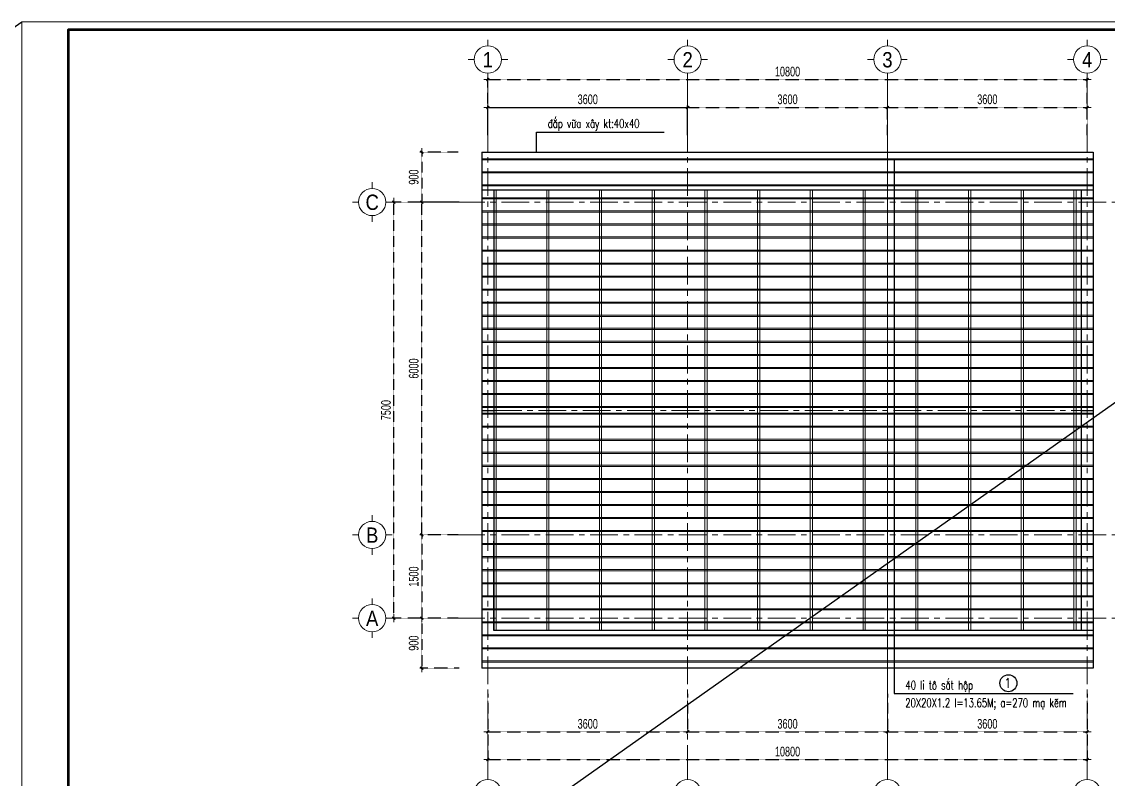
# Model space of a CAD drawing. Header units: millimetres. Extents: x -295047 to 304185, y -728047 to -308748.
# Drawn here: x 68985 to 88563, y -335327 to -321674 of the extents above; entities that cross this region are included whole.
import ezdxf
from ezdxf.enums import TextEntityAlignment as Align

# ---------------------------------------------------------------- set-up
doc = ezdxf.new("R2010")
doc.units = ezdxf.units.MM
doc.header["$MEASUREMENT"] = 0
doc.header["$PDMODE"] = 32
for name, pattern in [('CENTERX2', [4, 2.5, -0.5, 0.5, -0.5]), ('DASHDOT', [1, 0.5, -0.25, 0, -0.25]), ('HIDDEN', [0.375, 0.25, -0.125])]:
    doc.linetypes.add(name, pattern=pattern)
doc.layers.get('Defpoints').update_dxf_attribs({"color": 1})
doc.layers.add('KCS_Plotter', color=11, linetype='Continuous', plot=False)
for name, color, linetype, lineweight in [('Khungten_LCDI', 7, 'Continuous', 5), ('LC Dim', 8, 'Continuous', 18), ('LC Hatch', 252, 'Continuous', 9), ('LC ISO', 153, 'Continuous', 13), ('LC Net manh', 219, 'Continuous', 5), ('LC Net thay', 7, 'Continuous', 25), ('LC Net truc', 79, 'DASHDOT', 13), ('LC Text1', 3, 'Continuous', 20), ('LC Text2', 7, 'Continuous', 25)]:
    doc.layers.add(name, color=color, linetype=linetype, lineweight=lineweight)
doc.styles.add('HOATBIF', font='hoatbif.shx', dxfattribs={"width": 0.7})
doc.styles.add('Khungten', font='VHAVAN.TTF', dxfattribs={"width": 0.9, "height": 5000})
doc.styles.add('LC 1', font='VHAVANB.TTF')
doc.styles.add('LC 3', font='vnsimli.shx', dxfattribs={"width": 0.75})
doc.styles.add('Title', font='VHBLACK.TTF', dxfattribs={"width": 0.8})
doc.dimstyles.new('1-125', dxfattribs={"dimscale": 120, "dimtxt": 2.5, "dimasz": 0.35, "dimexe": 0.5, "dimexo": 1, "dimgap": 0.8, "dimtad": 1, "dimdec": 0, "dimzin": 0, "dimdsep": 46, "dimtxsty": 'HOATBIF', "dimblk1": 'DOT', "dimblk2": 'DOT', "dimsah": 1, "dimcen": -1, "dimdle": 1, "dimclrd": 256, "dimclre": 256, "dimclrt": 4, "dimadec": 3, "dimazin": 2, "dimtfac": 0.333333, "dimtdec": 0, "dimtix": 1, "dimtmove": 2, "dimatfit": 3, "dimldrblk": 'DOT', "dimfxl": 1, "dimtvp": 0.833333, "dimtolj": 1, "dimtzin": 0, "dimarcsym": 0})
doc.dimstyles.new('1-70', dxfattribs={"dimscale": 70, "dimtxt": 2.5, "dimasz": 0.35, "dimexe": 0.5, "dimexo": 0, "dimgap": 0.8, "dimtad": 1, "dimdec": 0, "dimzin": 0, "dimdsep": 46, "dimtxsty": 'HOATBIF', "dimblk1": 'DOT', "dimblk2": 'DOT', "dimsah": 1, "dimcen": -1, "dimdle": 1, "dimclrd": 256, "dimclre": 256, "dimclrt": 4, "dimadec": 3, "dimazin": 2, "dimtfac": 0.333333, "dimtdec": 0, "dimtix": 1, "dimtmove": 2, "dimatfit": 3, "dimldrblk": 'DOT', "dimfxl": 1, "dimtvp": 0.833333, "dimtolj": 1, "dimtzin": 0, "dimarcsym": 0})
doc.dimstyles.new('mb', dxfattribs={"dimscale": 71, "dimtxt": 2.5, "dimasz": 0.35, "dimexe": 0.5, "dimexo": 0, "dimgap": 0.8, "dimtad": 1, "dimdec": 0, "dimzin": 0, "dimdsep": 46, "dimtxsty": 'HOATBIF', "dimblk1": 'DOT', "dimblk2": 'DOT', "dimsah": 1, "dimcen": -1, "dimdle": 1, "dimclrd": 256, "dimclre": 256, "dimclrt": 4, "dimadec": 3, "dimazin": 2, "dimtfac": 0.333333, "dimtdec": 0, "dimtix": 1, "dimtmove": 2, "dimatfit": 3, "dimldrblk": 'DOT', "dimfxl": 1, "dimtvp": 0.833333, "dimtolj": 1, "dimtzin": 0, "dimarcsym": 0})

# ---------------------------------------------------------------- blocks, each defined once
blk = doc.blocks.new('DOT')
at = {"layer": 'LC Dim'}
blk.add_line((-3, 0), (3, 0), dxfattribs=at)
at = {"layer": 'LC Dim', "color": 4}
blk.add_line((-1, -1), (1, 1), dxfattribs=at)
blk.add_lwpolyline([(0.5, 1), (-1, -0.5), (-0.5, -1), (1, 0.5)], close=True, dxfattribs=at)
blk = doc.blocks.new('*D1003')
at = {"layer": 'Defpoints', "color": 0, "linetype": 'HIDDEN', "transparency": 16777216}
for p in [(77384, -333786), (88184, -333786), (88184, -334972)]:
    blk.add_point(p, dxfattribs=at)
at = {"layer": 'LC Dim', "linetype": 'HIDDEN', "lineweight": -2, "transparency": 16777216}
for p, q in [((77384, -333786), (77384, -335007)), ((88184, -333786), (88184, -335007)), ((77408, -334972), (88159, -334972))]:
    blk.add_line(p, q, dxfattribs=at)
at = {"layer": 'LC Dim', "linetype": 'HIDDEN', "lineweight": -2, "transparency": 16777216, "xscale": 24.5, "yscale": 24.5, "zscale": 24.5, "rotation": 180}
blk.add_blockref('DOT', (77384, -334972), dxfattribs=at)
at = {"layer": 'LC Dim', "linetype": 'HIDDEN', "lineweight": -2, "transparency": 16777216, "xscale": 24.5, "yscale": 24.5, "zscale": 24.5}
blk.add_blockref('DOT', (88184, -334972), dxfattribs=at)
at = {"layer": 'LC Dim', "color": 4, "linetype": 'HIDDEN', "transparency": 16777216, "insert": (82784, -334829), "char_height": 175, "attachment_point": 5, "style": 'HOATBIF'}
blk.add_mtext('\\A1;10800', dxfattribs=at)
blk = doc.blocks.new('_Dot')
at = {"color": 0, "linetype": 'ByBlock', "lineweight": -2}
blk.add_line((-0.5, 0), (-1, 0), dxfattribs=at)
at = {"color": 0, "linetype": 'ByBlock', "const_width": 0.5}
blk.add_lwpolyline([(-0.25, 0, 1), (0.25, 0, 1)], format="xyb", close=True, dxfattribs=at)
blk = doc.blocks.new('*D1005')
at = {"layer": 'Defpoints', "color": 0, "linetype": 'HIDDEN', "transparency": 16777216}
for p in [(75692, -324924), (76164, -324924), (76164, -332424)]:
    blk.add_point(p, dxfattribs=at)
at = {"layer": 'LC Dim', "linetype": 'HIDDEN', "lineweight": -2, "transparency": 16777216}
for p, q in [((76164, -324924), (75657, -324924)), ((75692, -332399), (75692, -324948)), ((76164, -332424), (75657, -332424))]:
    blk.add_line(p, q, dxfattribs=at)
at = {"layer": 'LC Dim', "linetype": 'HIDDEN', "lineweight": -2, "transparency": 16777216, "xscale": 24.5, "yscale": 24.5, "zscale": 24.5}
for p, rotation in [((75692, -324924), 90), ((75692, -332424), 270)]:
    blk.add_blockref('DOT', p, dxfattribs=dict(at, rotation=rotation))
at = {"layer": 'LC Dim', "color": 4, "linetype": 'HIDDEN', "transparency": 16777216, "insert": (75549, -328674), "char_height": 175, "attachment_point": 5, "rotation": 90, "style": 'HOATBIF'}
blk.add_mtext('\\A1;7500', dxfattribs=at)
blk = doc.blocks.new('*D1006')
at = {"layer": 'Defpoints', "color": 0, "linetype": 'HIDDEN', "transparency": 16777216}
for p in [(77384, -333786), (80984, -333786), (80984, -334472)]:
    blk.add_point(p, dxfattribs=at)
at = {"layer": 'LC Dim', "linetype": 'HIDDEN', "lineweight": -2, "transparency": 16777216}
for p, q in [((77384, -333786), (77384, -334507)), ((80984, -333786), (80984, -334507)), ((77408, -334472), (80959, -334472))]:
    blk.add_line(p, q, dxfattribs=at)
at = {"layer": 'LC Dim', "linetype": 'HIDDEN', "lineweight": -2, "transparency": 16777216, "xscale": 24.5, "yscale": 24.5, "zscale": 24.5, "rotation": 180}
blk.add_blockref('DOT', (77384, -334472), dxfattribs=at)
at = {"layer": 'LC Dim', "linetype": 'HIDDEN', "lineweight": -2, "transparency": 16777216, "xscale": 24.5, "yscale": 24.5, "zscale": 24.5}
blk.add_blockref('DOT', (80984, -334472), dxfattribs=at)
at = {"layer": 'LC Dim', "color": 4, "linetype": 'HIDDEN', "transparency": 16777216, "insert": (79184, -334329), "char_height": 175, "attachment_point": 5, "style": 'HOATBIF'}
blk.add_mtext('\\A1;3600', dxfattribs=at)
blk = doc.blocks.new('*D1007')
at = {"layer": 'Defpoints', "color": 0, "linetype": 'HIDDEN', "transparency": 16777216}
for p in [(80984, -333786), (84584, -333786), (84584, -334472)]:
    blk.add_point(p, dxfattribs=at)
at = {"layer": 'LC Dim', "linetype": 'HIDDEN', "lineweight": -2, "transparency": 16777216}
for p, q in [((80984, -333786), (80984, -334507)), ((84584, -333786), (84584, -334507)), ((81008, -334472), (84559, -334472))]:
    blk.add_line(p, q, dxfattribs=at)
at = {"layer": 'LC Dim', "linetype": 'HIDDEN', "lineweight": -2, "transparency": 16777216, "xscale": 24.5, "yscale": 24.5, "zscale": 24.5, "rotation": 180}
blk.add_blockref('DOT', (80984, -334472), dxfattribs=at)
at = {"layer": 'LC Dim', "linetype": 'HIDDEN', "lineweight": -2, "transparency": 16777216, "xscale": 24.5, "yscale": 24.5, "zscale": 24.5}
blk.add_blockref('DOT', (84584, -334472), dxfattribs=at)
at = {"layer": 'LC Dim', "color": 4, "linetype": 'HIDDEN', "transparency": 16777216, "insert": (82784, -334329), "char_height": 175, "attachment_point": 5, "style": 'HOATBIF'}
blk.add_mtext('\\A1;3600', dxfattribs=at)
blk = doc.blocks.new('*D1008')
at = {"layer": 'Defpoints', "color": 0, "linetype": 'HIDDEN', "transparency": 16777216}
for p in [(76192, -324924), (76851, -324924), (76851, -330924)]:
    blk.add_point(p, dxfattribs=at)
at = {"layer": 'LC Dim', "linetype": 'HIDDEN', "lineweight": -2, "transparency": 16777216}
for p, q in [((76851, -324924), (76157, -324924)), ((76192, -330899), (76192, -324948)), ((76851, -330924), (76157, -330924))]:
    blk.add_line(p, q, dxfattribs=at)
at = {"layer": 'LC Dim', "linetype": 'HIDDEN', "lineweight": -2, "transparency": 16777216, "xscale": 24.5, "yscale": 24.5, "zscale": 24.5}
for p, rotation in [((76192, -324924), 90), ((76192, -330924), 270)]:
    blk.add_blockref('DOT', p, dxfattribs=dict(at, rotation=rotation))
at = {"layer": 'LC Dim', "color": 4, "linetype": 'HIDDEN', "transparency": 16777216, "insert": (76049, -327924), "char_height": 175, "attachment_point": 5, "rotation": 90, "style": 'HOATBIF'}
blk.add_mtext('\\A1;6000', dxfattribs=at)
blk = doc.blocks.new('*D1009')
at = {"layer": 'Defpoints', "color": 0, "linetype": 'HIDDEN', "transparency": 16777216}
for p in [(76851, -330924), (76192, -332424), (76851, -332424)]:
    blk.add_point(p, dxfattribs=at)
at = {"layer": 'LC Dim', "linetype": 'HIDDEN', "lineweight": -2, "transparency": 16777216}
for p, q in [((76851, -330924), (76157, -330924)), ((76192, -330948), (76192, -332399)), ((76851, -332424), (76157, -332424))]:
    blk.add_line(p, q, dxfattribs=at)
at = {"layer": 'LC Dim', "linetype": 'HIDDEN', "lineweight": -2, "transparency": 16777216, "xscale": 24.5, "yscale": 24.5, "zscale": 24.5}
for p, rotation in [((76192, -330924), 90), ((76192, -332424), 270)]:
    blk.add_blockref('DOT', p, dxfattribs=dict(at, rotation=rotation))
at = {"layer": 'LC Dim', "color": 4, "linetype": 'HIDDEN', "transparency": 16777216, "insert": (76049, -331674), "char_height": 175, "attachment_point": 5, "rotation": 90, "style": 'HOATBIF'}
blk.add_mtext('\\A1;1500', dxfattribs=at)
blk = doc.blocks.new('*D1012')
at = {"layer": 'Defpoints', "color": 0, "linetype": 'HIDDEN', "transparency": 16777216}
for p in [(76851, -332424), (76192, -333324), (76865, -333324)]:
    blk.add_point(p, dxfattribs=at)
at = {"layer": 'LC Dim', "linetype": 'HIDDEN', "lineweight": -2, "transparency": 16777216}
for p, q in [((76851, -332424), (76157, -332424)), ((76192, -332448), (76192, -333299)), ((76865, -333324), (76157, -333324))]:
    blk.add_line(p, q, dxfattribs=at)
at = {"layer": 'LC Dim', "linetype": 'HIDDEN', "lineweight": -2, "transparency": 16777216, "xscale": 24.5, "yscale": 24.5, "zscale": 24.5}
for p, rotation in [((76192, -332424), 90), ((76192, -333324), 270)]:
    blk.add_blockref('DOT', p, dxfattribs=dict(at, rotation=rotation))
at = {"layer": 'LC Dim', "color": 4, "linetype": 'HIDDEN', "transparency": 16777216, "insert": (76049, -332874), "char_height": 175, "attachment_point": 5, "rotation": 90, "style": 'HOATBIF'}
blk.add_mtext('\\A1;900', dxfattribs=at)
blk = doc.blocks.new('*D1013')
at = {"layer": 'Defpoints', "color": 0, "linetype": 'HIDDEN', "transparency": 16777216}
for p in [(76851, -324024), (76192, -324924), (76865, -324924)]:
    blk.add_point(p, dxfattribs=at)
at = {"layer": 'LC Dim', "linetype": 'HIDDEN', "lineweight": -2, "transparency": 16777216}
for p, q in [((76851, -324024), (76157, -324024)), ((76192, -324048), (76192, -324899)), ((76865, -324924), (76157, -324924))]:
    blk.add_line(p, q, dxfattribs=at)
at = {"layer": 'LC Dim', "linetype": 'HIDDEN', "lineweight": -2, "transparency": 16777216, "xscale": 24.5, "yscale": 24.5, "zscale": 24.5}
for p, rotation in [((76192, -324024), 90), ((76192, -324924), 270)]:
    blk.add_blockref('DOT', p, dxfattribs=dict(at, rotation=rotation))
at = {"layer": 'LC Dim', "color": 4, "linetype": 'HIDDEN', "transparency": 16777216, "insert": (76049, -324474), "char_height": 175, "attachment_point": 5, "rotation": 90, "style": 'HOATBIF'}
blk.add_mtext('\\A1;900', dxfattribs=at)
blk = doc.blocks.new('*D1016')
at = {"layer": 'Defpoints', "color": 0, "linetype": 'HIDDEN', "transparency": 16777216}
for p in [(88184, -322717), (77384, -323771), (88184, -323771)]:
    blk.add_point(p, dxfattribs=at)
at = {"layer": 'LC Dim', "linetype": 'HIDDEN', "lineweight": -2, "transparency": 16777216}
for p, q in [((77384, -323771), (77384, -322682)), ((77408, -322717), (88159, -322717)), ((88184, -323771), (88184, -322682))]:
    blk.add_line(p, q, dxfattribs=at)
at = {"layer": 'LC Dim', "linetype": 'HIDDEN', "lineweight": -2, "transparency": 16777216, "xscale": 24.5, "yscale": 24.5, "zscale": 24.5, "rotation": 180}
blk.add_blockref('DOT', (77384, -322717), dxfattribs=at)
at = {"layer": 'LC Dim', "linetype": 'HIDDEN', "lineweight": -2, "transparency": 16777216, "xscale": 24.5, "yscale": 24.5, "zscale": 24.5}
blk.add_blockref('DOT', (88184, -322717), dxfattribs=at)
at = {"layer": 'LC Dim', "color": 4, "linetype": 'HIDDEN', "transparency": 16777216, "insert": (82784, -322573), "char_height": 175, "attachment_point": 5, "style": 'HOATBIF'}
blk.add_mtext('\\A1;10800', dxfattribs=at)
blk = doc.blocks.new('*D1017')
at = {"layer": 'Defpoints', "color": 0, "ltscale": 2, "transparency": 16777216}
for p in [(80984, -323217), (77384, -323771), (80984, -323771)]:
    blk.add_point(p, dxfattribs=at)
at = {"layer": 'LC Dim', "lineweight": -2, "ltscale": 2, "transparency": 16777216}
for p, q in [((77384, -323701), (77384, -323182)), ((77408, -323217), (80959, -323217)), ((80984, -323701), (80984, -323182))]:
    blk.add_line(p, q, dxfattribs=at)
at = {"layer": 'LC Dim', "lineweight": -2, "ltscale": 2, "transparency": 16777216, "xscale": 24.5, "yscale": 24.5, "zscale": 24.5, "rotation": 180}
blk.add_blockref('DOT', (77384, -323217), dxfattribs=at)
at = {"layer": 'LC Dim', "lineweight": -2, "ltscale": 2, "transparency": 16777216, "xscale": 24.5, "yscale": 24.5, "zscale": 24.5}
blk.add_blockref('DOT', (80984, -323217), dxfattribs=at)
at = {"layer": 'LC Dim', "color": 4, "ltscale": 2, "transparency": 16777216, "insert": (79184, -323073), "char_height": 175, "attachment_point": 5, "style": 'HOATBIF'}
blk.add_mtext('\\A1;3600', dxfattribs=at)
blk = doc.blocks.new('*D1018')
at = {"layer": 'Defpoints', "color": 0, "linetype": 'HIDDEN', "transparency": 16777216}
for p in [(84584, -323217), (80984, -323771), (84584, -323771)]:
    blk.add_point(p, dxfattribs=at)
at = {"layer": 'LC Dim', "linetype": 'HIDDEN', "lineweight": -2, "transparency": 16777216}
for p, q in [((80984, -323771), (80984, -323182)), ((81008, -323217), (84559, -323217)), ((84584, -323771), (84584, -323182))]:
    blk.add_line(p, q, dxfattribs=at)
at = {"layer": 'LC Dim', "linetype": 'HIDDEN', "lineweight": -2, "transparency": 16777216, "xscale": 24.5, "yscale": 24.5, "zscale": 24.5, "rotation": 180}
blk.add_blockref('DOT', (80984, -323217), dxfattribs=at)
at = {"layer": 'LC Dim', "linetype": 'HIDDEN', "lineweight": -2, "transparency": 16777216, "xscale": 24.5, "yscale": 24.5, "zscale": 24.5}
blk.add_blockref('DOT', (84584, -323217), dxfattribs=at)
at = {"layer": 'LC Dim', "color": 4, "linetype": 'HIDDEN', "transparency": 16777216, "insert": (82784, -323073), "char_height": 175, "attachment_point": 5, "style": 'HOATBIF'}
blk.add_mtext('\\A1;3600', dxfattribs=at)
blk = doc.blocks.new('*D1019')
at = {"layer": 'Defpoints', "color": 0, "linetype": 'HIDDEN', "transparency": 16777216}
for p in [(84584, -333786), (88184, -333786), (88184, -334472)]:
    blk.add_point(p, dxfattribs=at)
at = {"layer": 'LC Dim', "linetype": 'HIDDEN', "lineweight": -2, "transparency": 16777216}
for p, q in [((84584, -333786), (84584, -334507)), ((88184, -333786), (88184, -334507)), ((84608, -334472), (88159, -334472))]:
    blk.add_line(p, q, dxfattribs=at)
at = {"layer": 'LC Dim', "linetype": 'HIDDEN', "lineweight": -2, "transparency": 16777216, "xscale": 24.5, "yscale": 24.5, "zscale": 24.5, "rotation": 180}
blk.add_blockref('DOT', (84584, -334472), dxfattribs=at)
at = {"layer": 'LC Dim', "linetype": 'HIDDEN', "lineweight": -2, "transparency": 16777216, "xscale": 24.5, "yscale": 24.5, "zscale": 24.5}
blk.add_blockref('DOT', (88184, -334472), dxfattribs=at)
at = {"layer": 'LC Dim', "color": 4, "linetype": 'HIDDEN', "transparency": 16777216, "insert": (86384, -334329), "char_height": 175, "attachment_point": 5, "style": 'HOATBIF'}
blk.add_mtext('\\A1;3600', dxfattribs=at)
blk = doc.blocks.new('*D1020')
at = {"layer": 'Defpoints', "color": 0, "linetype": 'HIDDEN', "transparency": 16777216}
for p in [(88184, -323217), (84584, -323771), (88184, -323771)]:
    blk.add_point(p, dxfattribs=at)
at = {"layer": 'LC Dim', "linetype": 'HIDDEN', "lineweight": -2, "transparency": 16777216}
for p, q in [((84584, -323771), (84584, -323182)), ((84608, -323217), (88159, -323217)), ((88184, -323771), (88184, -323182))]:
    blk.add_line(p, q, dxfattribs=at)
at = {"layer": 'LC Dim', "linetype": 'HIDDEN', "lineweight": -2, "transparency": 16777216, "xscale": 24.5, "yscale": 24.5, "zscale": 24.5, "rotation": 180}
blk.add_blockref('DOT', (84584, -323217), dxfattribs=at)
at = {"layer": 'LC Dim', "linetype": 'HIDDEN', "lineweight": -2, "transparency": 16777216, "xscale": 24.5, "yscale": 24.5, "zscale": 24.5}
blk.add_blockref('DOT', (88184, -323217), dxfattribs=at)
at = {"layer": 'LC Dim', "color": 4, "linetype": 'HIDDEN', "transparency": 16777216, "insert": (86384, -323073), "char_height": 175, "attachment_point": 5, "style": 'HOATBIF'}
blk.add_mtext('\\A1;3600', dxfattribs=at)
blk = doc.blocks.new('TTRUC')
at = {"layer": 'LC ISO'}
for p, q in [((0, 6.95), (0, 10.13)), ((-6.95, 0), (-10.13, 0)), ((6.95, 0), (10.13, 0)), ((0, -6.95), (0, -10.13))]:
    blk.add_line(p, q, dxfattribs=at)
at = {"layer": 'LC Net manh'}
blk.add_circle((0, 0), 6.95, dxfattribs=at)
blk = doc.blocks.new('lcdi fix')
at = {"layer": 'Defpoints', "lineweight": 0}
blk.add_lwpolyline([(-1200, -14850), (-1200, 14850), (40800, 14850), (40800, -14850)], close=True, dxfattribs=at)
at = {"layer": 'Khungten_LCDI', "color": 5, "lineweight": 60}
blk.add_lwpolyline([(0, -14650), (0, 14650), (40600, 14650), (40600, -14650)], close=True, dxfattribs=at)
at = {"color": 7, "style": 'Khungten', "width": 0.8}
for tag, p in [('REVISION', (39499, -10746)), ('NGAYHT', (39546, -11609))]:
    blk.add_attdef(tag, text='', height=200, dxfattribs=at).set_placement(p, align=Align.CENTER)
at = {"layer": 'LC Text1', "style": 'Title', "width": 1.485915}
for tag, p, p2 in [('TENBANVE1', (36913, -8886), (40339, -8886)), ('TENBANVE2', (36913, -9562), (40339, -9562))]:
    blk.add_attdef(tag, text='', height=250, dxfattribs=at).set_placement(p, p2, align=Align.FIT)
at = {"layer": 'LC Text1', "style": 'Title', "width": 0.7}
blk.add_attdef('SOBANVE', text='', height=250, dxfattribs=at).set_placement((39562, -13896), align=Align.CENTER)

msp = doc.modelspace()

# ---------------------------------------------------------------- linework, layer by layer
at = {"layer": 'KCS_Plotter', "ltscale": 2}
for p, q in [((39585, -342463.5, 11.8), (68985, -321673.5, 11.8)), ((68985, -342463.5, 11.8), (98385, -321673.5, 11.8))]:
    msp.add_line(p, q, dxfattribs=at)
at = {"layer": 'LC Hatch', "ltscale": 2}
msp.add_line((84584, -322712, -5.9), (84584, -335217.8, -5.9), dxfattribs=at)
at = {"layer": 'LC ISO', "ltscale": 2, "elevation": -5.9}
for points in [[(88294, -324143.5), (77274, -324143.5), (77274, -324163.5), (88294, -324163.5)], [(88294, -324378.5), (77274, -324378.5), (77274, -324398.5), (88294, -324398.5)], [(88294, -324613.5), (77274, -324613.5), (77274, -324633.5), (88294, -324633.5)], [(88294, -324848.5), (77274, -324848.5), (77274, -324868.5), (88294, -324868.5)], [(88294, -325083.5), (77274, -325083.5), (77274, -325103.5), (88294, -325103.5)], [(88294, -325318.5), (77274, -325318.5), (77274, -325338.5), (88294, -325338.5)], [(88294, -325553.5), (77274, -325553.5), (77274, -325573.5), (88294, -325573.5)], [(88294, -325788.5), (77274, -325788.5), (77274, -325808.5), (88294, -325808.5)], [(88294, -326023.5), (77274, -326023.5), (77274, -326043.5), (88294, -326043.5)], [(88294, -326258.5), (77274, -326258.5), (77274, -326278.5), (88294, -326278.5)], [(88294, -326493.5), (77274, -326493.5), (77274, -326513.5), (88294, -326513.5)], [(88294, -326728.5), (77274, -326728.5), (77274, -326748.5), (88294, -326748.5)], [(88294, -326963.5), (77274, -326963.5), (77274, -326983.5), (88294, -326983.5)], [(88294, -327198.5), (77274, -327198.5), (77274, -327218.5), (88294, -327218.5)], [(88294, -327433.5), (77274, -327433.5), (77274, -327453.5), (88294, -327453.5)], [(88294, -327668.5), (77274, -327668.5), (77274, -327688.5), (88294, -327688.5)], [(88294, -327903.5), (77274, -327903.5), (77274, -327923.5), (88294, -327923.5)], [(88294, -328138.5), (77274, -328138.5), (77274, -328158.5), (88294, -328158.5)], [(88294, -328373.5), (77274, -328373.5), (77274, -328393.5), (88294, -328393.5)], [(88294, -328608.5), (77274, -328608.5), (77274, -328628.5), (88294, -328628.5)], [(88294, -328748.7), (77274, -328748.7), (77274, -328728.7), (88294, -328728.7)], [(88294, -328983.7), (77274, -328983.7), (77274, -328963.7), (88294, -328963.7)], [(88294, -329218.7), (77274, -329218.7), (77274, -329198.7), (88294, -329198.7)], [(88294, -329453.7), (77274, -329453.7), (77274, -329433.7), (88294, -329433.7)], [(88294, -329688.7), (77274, -329688.7), (77274, -329668.7), (88294, -329668.7)], [(88294, -329923.7), (77274, -329923.7), (77274, -329903.7), (88294, -329903.7)], [(88294, -330158.7), (77274, -330158.7), (77274, -330138.7), (88294, -330138.7)], [(88294, -330393.7), (77274, -330393.7), (77274, -330373.7), (88294, -330373.7)], [(88294, -330628.7), (77274, -330628.7), (77274, -330608.7), (88294, -330608.7)], [(88294, -330863.7), (77274, -330863.7), (77274, -330843.7), (88294, -330843.7)], [(88294, -331098.7), (77274, -331098.7), (77274, -331078.7), (88294, -331078.7)], [(88294, -331333.7), (77274, -331333.7), (77274, -331313.7), (88294, -331313.7)], [(88294, -331568.7), (77274, -331568.7), (77274, -331548.7), (88294, -331548.7)], [(88294, -331803.7), (77274, -331803.7), (77274, -331783.7), (88294, -331783.7)], [(88294, -332038.7), (77274, -332038.7), (77274, -332018.7), (88294, -332018.7)], [(88294, -332273.7), (77274, -332273.7), (77274, -332253.7), (88294, -332253.7)], [(88294, -332508.7), (77274, -332508.7), (77274, -332488.7), (88294, -332488.7)], [(88294, -332743.7), (77274, -332743.7), (77274, -332723.7), (88294, -332723.7)], [(88294, -332978.7), (77274, -332978.7), (77274, -332958.7), (88294, -332958.7)], [(88294, -333213.7), (77274, -333213.7), (77274, -333193.7), (88294, -333193.7)]]:
    msp.add_lwpolyline(points, close=True, dxfattribs=at)
at = {"layer": 'LC Net manh'}
msp.add_line((77494, -331033.6, -5.9), (77494, -324703.6, -5.9), dxfattribs=at)
at = {"layer": 'LC Net manh', "ltscale": 2, "elevation": -5.9}
for points in [[(77534, -324703.6), (77534, -332643.6), (77494, -332643.6), (77494, -324703.6)], [(78484, -324703.6), (78484, -332643.6), (78444, -332643.6), (78444, -324703.6)], [(79434, -324703.6), (79434, -332643.6), (79394, -332643.6), (79394, -324703.6)], [(80384, -324703.6), (80384, -332643.6), (80344, -332643.6), (80344, -324703.6)], [(81334, -324703.6), (81334, -332643.6), (81294, -332643.6), (81294, -324703.6)], [(82284, -324703.6), (82284, -332643.6), (82244, -332643.6), (82244, -324703.6)], [(83234, -324703.6), (83234, -332643.6), (83194, -332643.6), (83194, -324703.6)], [(84184, -324703.6), (84184, -332643.6), (84144, -332643.6), (84144, -324703.6)], [(85134, -324703.6), (85134, -332643.6), (85094, -332643.6), (85094, -324703.6)], [(86084, -324703.6), (86084, -332643.6), (86044, -332643.6), (86044, -324703.6)], [(87034, -324703.6), (87034, -332643.6), (86994, -332643.6), (86994, -324703.6)], [(87984, -324703.6), (87984, -332643.6), (87944, -332643.6), (87944, -324703.6)]]:
    msp.add_lwpolyline(points, close=True, dxfattribs=at)
at = {"layer": 'LC Net thay'}
for p, q in [((77274, -324023.6, -5.9), (88294, -324023.6, -5.9)), ((77274, -324023.6, -5.9), (77274, -333323.6, -5.9)), ((88294, -324023.6, -5.9), (88294, -333323.6, -5.9)), ((77274, -324703.6, -5.9), (88294, -324703.6, -5.9)), ((77494, -324703.6, -5.9), (77494, -332643.6, -5.9)), ((88074, -324703.6, -5.9), (88074, -332643.6, -5.9)), ((77274, -328678.6, -5.9), (77494, -328678.6, -5.9)), ((88074, -328678.6, -5.9), (88294, -328678.6, -5.9)), ((77494, -332643.6, -5.9), (77494, -331033.6, -5.9)), ((80984, -332643.6, -5.9), (77494, -332643.6, -5.9)), ((84584, -332643.6, -5.9), (80984, -332643.6, -5.9)), ((88294, -332643.6, -5.9), (84584, -332643.6, -5.9)), ((88294, -333323.6, -5.9), (77274, -333323.6, -5.9))]:
    msp.add_line(p, q, dxfattribs=at)
at = {"layer": 'LC Net truc', "linetype": 'CENTERX2', "ltscale": 200}
for p, q in [((77384, -322712, -5.9), (77384, -335217.8, -5.9)), ((80984, -322712, -5.9), (80984, -335217.8, -5.9)), ((88184, -322712, -5.9), (88184, -335217.8, -5.9)), ((88184, -322712, -5.9), (88184, -335217.8, -5.9)), ((76827.4, -324923.6, -5.9), (89307, -324923.6, -5.9)), ((77494, -328678.6, -5.9), (88074, -328678.6, -5.9)), ((76827.4, -330923.6, -5.9), (89307, -330923.6, -5.9)), ((76827.4, -332423.6, -5.9), (89307, -332423.6, -5.9))]:
    msp.add_line(p, q, dxfattribs=at)
at = {"layer": 'LC Text2', "ltscale": 100}
msp.add_circle((86763.5, -333595.8, -5.9), 153.4, dxfattribs=at)

# ---------------------------------------------------------------- block references
at = {"layer": 'LC ISO', "xscale": 35.27454594575228, "yscale": 35.27454594575228, "zscale": 35.27454594575228}
for p in [(77384, -322354.6, -5.9), (80984, -322354.6, -5.9), (84584, -322354.6, -5.9), (88184, -322354.6, -5.9), (75300, -324923.6, -5.9), (75300, -330923.6, -5.9), (75300, -332423.6, -5.9), (77384, -335575.2, -5.9), (80984, -335575.2, -5.9), (84584, -335575.2, -5.9), (88184, -335575.2, -5.9)]:
    msp.add_blockref('TTRUC', p, dxfattribs=at)
at = {"layer": 'LC Net thay', "xscale": 0.7000000000000526, "yscale": 0.7000000000000526, "zscale": 0.7000000000000526}
msp.add_blockref('lcdi fix', (69825, -332068.5, -11.8), dxfattribs=at)

# ---------------------------------------------------------------- texts
at = {"layer": 'LC Text1', "ltscale": 0.2, "style": 'LC 1', "width": 0.9}
for s, p in [('1', (77384, -322579.3, -5.9)), ('2', (80984, -322579.3, -5.9)), ('3', (84584, -322579.3, -5.9)), ('4', (88184, -322579.3, -5.9)), ('C', (75300, -325148.3, -5.9)), ('B', (75300, -331148.3, -5.9)), ('A', (75300, -332648.3, -5.9))]:
    msp.add_text(s, height=276.2, dxfattribs=at).set_placement(p, align=Align.BOTTOM_CENTER)
at = {"layer": 'LC Text1', "color": 3, "style": 'LC 3', "width": 0.7}
for s, p in [('®¾p v÷a x©y kt:40x40', (78464.2, -323587.3, -5.9)), ('40 li t« s¾t hép', (84909.2, -333709.3, -5.9)), ('20X20X1.2 l=13.65M; a=270 m¹ kÏm', (84905.6, -334027.7, -5.9))]:
    msp.add_text(s, height=158.667, dxfattribs=at).set_placement(p)
at = {"layer": 'LC Text2', "ltscale": 100, "style": 'LC 3', "width": 0.75}
msp.add_text('1', height=175.2, dxfattribs=at).set_placement((86752.8, -333592.2, -5.9), align=Align.MIDDLE_CENTER)

# ---------------------------------------------------------------- dimensions: what is measured, and where the dimension line sits
at = {"layer": 'LC Dim', "linetype": 'HIDDEN'}
for base, p1, p2, picture, middle in [((88184, -322716.6, -5.9), (77384, -323770.6, -5.9), (88184, -323770.6, -5.9), '*D1016', (82784, -322573.1, -5.9)), ((84584, -323216.6, -5.9), (80984, -323770.6, -5.9), (84584, -323770.6, -5.9), '*D1018', (82784, -323073.1, -5.9)), ((88184, -323216.6, -5.9), (84584, -323770.6, -5.9), (88184, -323770.6, -5.9), '*D1020', (86384, -323073.1, -5.9)), ((88184, -334972.1, -5.9), (77384, -333786.1, -5.9), (88184, -333786.1, -5.9), '*D1003', (82784, -334828.6, -5.9)), ((80984, -334472.1, -5.9), (77384, -333786.1, -5.9), (80984, -333786.1, -5.9), '*D1006', (79184, -334328.6, -5.9)), ((84584, -334472.1, -5.9), (80984, -333786.1, -5.9), (84584, -333786.1, -5.9), '*D1007', (82784, -334328.6, -5.9)), ((88184, -334472.1, -5.9), (84584, -333786.1, -5.9), (88184, -333786.1, -5.9), '*D1019', (86384, -334328.6, -5.9))]:
    dim = msp.add_linear_dim(base=base, p1=p1, p2=p2, dimstyle='1-70', dxfattribs=at)
    dim.commit()
    dim.dimension.update_dxf_attribs({"geometry": picture, "text_midpoint": middle})
at = {"layer": 'LC Dim', "ltscale": 2}
dim = msp.add_linear_dim(base=(80984, -323216.6, -5.9), p1=(77384, -323770.6, -5.9), p2=(80984, -323770.6, -5.9), dimstyle='1-125', override={"dimscale": 70}, dxfattribs=at)
dim.commit()
dim.dimension.update_dxf_attribs({"geometry": '*D1017', "text_midpoint": (79184, -323073.1, -5.9)})
at = {"layer": 'LC Dim', "linetype": 'HIDDEN'}
for base, p1, p2, picture, middle in [((76192.4, -324923.6, -5.9), (76850.8, -324023.6, -5.9), (76864.9, -324923.6, -5.9), '*D1013', (76048.9, -324473.6, -5.9)), ((75692.4, -324923.6, -5.9), (76164.1, -332423.6, -5.9), (76164.1, -324923.6, -5.9), '*D1005', (75548.9, -328673.6, -5.9)), ((76192.4, -324923.6, -5.9), (76850.8, -330923.6, -5.9), (76850.8, -324923.6, -5.9), '*D1008', (76048.9, -327923.6, -5.9)), ((76192.4, -332423.6, -5.9), (76850.8, -330923.6, -5.9), (76850.8, -332423.6, -5.9), '*D1009', (76048.9, -331673.6, -5.9)), ((76192.4, -333323.6, -5.9), (76850.8, -332423.6, -5.9), (76864.9, -333323.6, -5.9), '*D1012', (76048.9, -332873.6, -5.9))]:
    dim = msp.add_linear_dim(base=base, p1=p1, p2=p2, angle=90, dimstyle='1-70', dxfattribs=at)
    dim.commit()
    dim.dimension.update_dxf_attribs({"geometry": picture, "text_midpoint": middle})

# ---------------------------------------------------------------- leaders
at = {"layer": 'LC Dim', "ltscale": 2}
for points in [[(78262, -324023.6, -5.9), (78262, -323661.3, -5.9), (80559.7, -323661.3, -5.9)], [(84707, -324152.5, -5.9), (84707, -333783.3, -5.9), (87930.5, -333783.3, -5.9)]]:
    msp.add_leader(points, dimstyle='mb', dxfattribs=at)

doc.saveas('drawing.dxf')
